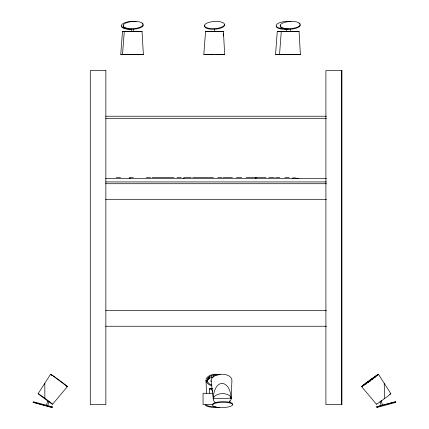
<?xml version="1.0" encoding="UTF-8"?>
<svg xmlns="http://www.w3.org/2000/svg" width="429" height="429" viewBox="0 0 429 429"><rect width="100%" height="100%" fill="white"/><g stroke="black" fill="none" stroke-linecap="round" stroke-linejoin="round"><path stroke-width="0.64" d="M207.078 381.445C206.687 375.89 213.733 374.351 218.05 375.064M207.143 381.537L207.389 378.882M208.188 379.745L208.274 377.563M209.625 378.619L209.711 376.437M211.524 377.767L211.61 375.584M213.835 375.059L213.771 376.764C211.277 377.204 208.537 378.185 207.32 380.587M228.936 402.252A8.955 5.304 -2.2 0 0 231.151 398.814L231.917 380.292A10.446 6.188 -2.2 0 0 220.79 374.27A10.446 6.188 -2.2 0 0 211.165 381.638M123.461 54.397L120.758 54.36L122.496 31.397L128.191 31.43M132.566 31.473L124.281 31.397L122.538 54.36L125.241 54.397M206.531 54.397L203.829 54.36L205.571 31.397L213.283 31.467M278.244 54.397L275.541 54.36L277.284 31.397L289.58 31.473M289.382 54.526L279.552 54.36L281.29 31.397L283.451 31.408M223.278 36.079L223.348 31.59L206.022 31.397M44.702 383.907L44.798 383.247L44.895 398.235L44.262 398.461M215.744 402.767A8.955 5.304 -2.2 0 1 213.261 399.045L213.61 397.667A8.955 5.304 -2.2 0 1 222.394 393.618A8.955 5.304 -2.2 0 1 230.893 397.442L231.151 398.814M46.482 405.276L47.817 400.332M47.769 405.625L48.944 401.297M67.385 386.62L52.574 404.236A8.955 0.284 36.3 0 1 45.05 399.045L43.195 397.667A8.955 0.284 36.3 0 1 38.16 393.618L50.568 374.233M33.215 401.71L52.445 406.858L51.689 406.772M255.432 178.207L256.177 177.896L255.528 178.126M365.985 383.086L362.521 385.955L370.356 380.55L377.525 374.903L365.985 383.086L366.613 383.939M298.278 178.539L297.158 178.609L298.294 178.539M380.056 401.297L381.231 405.625L382.518 405.276L381.183 400.332M377.332 407.282L376.732 407.507L395.962 402.354L393.897 402.745M293.86 177.713L296.584 178.298M382.019 405.4L381.231 405.625M183.419 178.684L184.062 178.678M295.002 31.596L294.669 31.58M120.758 54.36L125.912 54.386M122.705 54.36L126.861 54.419M122.946 31.397L142.058 31.59L143.377 54.585L138.224 54.558M203.829 54.36L207.202 54.386M223.53 33.51L224.667 54.585L221.294 54.558M275.541 54.36L278.914 54.386M279.552 54.36L282.925 54.386M277.284 31.397L299.072 31.59L300.386 54.585L297.013 54.558M183.762 178.657L183.231 178.646M105.663 116.238L326.539 116.238M105.663 118.463L326.539 118.463M116.329 177.483L120.56 177.483M129.118 177.483L133.349 177.483M146.31 177.483L150.541 177.483M152.145 177.483L173.976 177.483M177.086 177.483L181.317 177.483M183.633 177.483L191.162 177.483M192.771 177.483L213.476 177.483M217.707 177.483L221.938 177.483M223.053 177.483L232.405 177.483M236.417 177.483L241.677 177.483M246.058 177.483L256.773 177.483M256.907 177.483L266.001 177.483M268.827 177.483L274.244 177.483M275.611 177.483L279.842 177.483M284.974 177.483L289.205 177.483M105.566 178.593L326.539 178.593M105.663 181.934L326.539 181.934M105.652 183.719L326.549 183.719M105.652 199.308L326.549 199.308M105.652 310.66L326.549 310.66M105.652 326.249L326.549 326.249M210.848 388.379L212.146 388.379M210.827 388.465L212.205 388.486M209.449 388.556L212.076 388.588M209.449 388.98L211.947 388.98M213.068 393.286L203.046 393.286L203.046 404.644L213.068 404.644M277.579 54.376L276.667 54.37L277.155 54.381M281.585 54.376L280.673 54.37L281.167 54.381M298.353 54.569L299.265 54.574L298.777 54.563M294.342 54.569L295.254 54.574L294.766 54.563M205.866 54.376L204.955 54.37L205.443 54.381M222.63 54.569L223.541 54.574L223.053 54.563M123.563 54.36L121.884 54.37L122.372 54.381M124.576 54.376L123.665 54.37L124.153 54.381M141.345 54.569L142.251 54.574L141.763 54.563M139.559 54.569L140.471 54.574L139.983 54.563M140.573 54.585L141.597 54.585L138.894 54.547M133.853 31.515L140.358 31.59L137.285 31.548M293.007 54.558L296.38 54.585L290.637 54.494M290.862 31.515L299.147 31.59L294.128 31.521M215.138 31.515L223.429 31.59L214.441 31.478M138.229 31.564L142.138 31.59L139.071 31.548M278.067 54.376L280.732 54.403M282.073 54.376L284.743 54.403M289.012 54.521L293.854 54.569M295.195 54.542L297.865 54.569M206.354 54.376L209.02 54.403M208.392 54.392L213.578 54.451M214.918 54.494L222.142 54.569M123.279 54.376L127.735 54.403M138.186 54.542L140.004 54.558M125.322 54.392L132.293 54.451M134.229 54.521L140.857 54.569M131.842 54.494L136.379 54.526M277.735 31.397L289.06 31.526M133.151 31.478L134.899 31.499M129.735 31.489L122.496 31.397M294.037 54.504L296.804 54.531M279.123 54.413L281.891 54.44M283.135 54.413L294.53 54.504M281.403 54.44L290.717 54.499M207.411 54.413L221.085 54.531M128.4 54.44L139.795 54.531M124.34 54.413L129.419 54.467M135.248 54.504L139.06 54.526M284.357 31.44L281.29 31.397M208.639 31.44L205.571 31.397M127.349 31.44L124.281 31.397M281.322 54.386L283.869 54.419M292.063 54.526L294.61 54.558M296.069 54.526L298.616 54.558M277.311 54.386L279.858 54.419M205.598 54.386L208.145 54.419M220.35 54.526L222.898 54.558M137.275 54.526L141.608 54.558M297.683 54.547L300.386 54.585M280.099 54.37L282.255 54.397M293.677 54.547L295.828 54.574M221.965 54.547L224.667 54.585M140.674 54.547L143.377 54.585M129.687 178.528L130.287 178.641M46.579 405.292L47.753 405.62M384.105 398.235L384.738 398.461L384.202 383.247M211.947 385.151C209.776 384.33 207.389 382.834 207.121 380.309M51.818 375.059L51.475 374.903L51.646 375.123M65.31 385.274L66.479 385.955L52.649 375.584M361.615 386.62L376.426 404.236M375.091 376.437L375.718 377.289M371.643 378.882L372.27 379.735M369.691 380.309L370.318 381.161M367.76 381.74L368.388 382.593M378.432 374.233L390.84 393.618M211.041 380.561L213.261 399.045M290.208 29.016L290.358 31.403M286.197 29.016L286.347 31.403M214.484 29.016L214.634 31.403M133.199 29.016L133.344 31.403M131.413 29.016L131.564 31.403M205.995 380.292L206.542 393.522M341.489 70.581L341.489 404.644M229.772 400.638L229.772 402.643M209.438 388.98L209.438 393.286M285.199 28.663A10.023 3.577 -3.6 0 1 276.614 24.523A10.023 3.577 -3.6 0 1 290.916 21.632M288.486 29.038A10.023 3.577 -3.6 0 1 276.222 26.094M126.11 28.373A10.023 3.577 -3.6 0 1 122.742 23.724A10.023 3.577 -3.6 0 1 136.132 21.632M131.102 29.269A10.023 3.577 -3.6 0 1 121.439 26.094M224.26 24.33A10.023 3.577 -3.6 0 1 214.173 29.269A10.023 3.577 -3.6 0 1 204.939 25.15M300.23 25.247A10.023 3.577 -3.6 0 1 288.594 29.29A10.023 3.577 -3.6 0 1 280.663 25.15M299.061 23.504A10.023 3.577 -3.6 0 1 299.978 24.33M143.222 25.247A10.023 3.577 -3.6 0 1 131.58 29.29A10.023 3.577 -3.6 0 1 123.654 25.15M142.053 23.504A10.023 3.577 -3.6 0 1 142.97 24.33M211.406 385.725A10.446 6.188 2.2 0 1 206.976 377.568A10.446 6.188 2.2 0 1 220.227 374.758M219.337 407.416A10.023 2.617 1.3 0 1 205.416 404.418M215.53 406.906A10.023 2.617 1.3 0 1 205.47 404.456M212.58 404.799A10.023 2.617 -1.3 0 1 222.672 401.667A10.023 2.617 -1.3 0 1 232.443 404.456M52.574 404.236A8.955 0.284 36.3 0 0 45.689 398.814L43.812 397.442A8.955 0.284 36.3 0 0 38.16 393.618M51.512 375.134A10.446 0.327 36.3 0 1 59.352 380.292A10.446 0.327 36.3 0 1 66.071 385.859M389.714 394.272A8.955 0.284 -36.3 0 1 385.805 397.667L383.95 399.045A8.955 0.284 -36.3 0 1 376.587 404.027M212.58 391.891A1.04 1.04 0 0 1 212.58 390.374M213.433 396.106L213.406 398.461L231.043 398.235C230.925 392.379 228.786 384.228 222.024 383.247C216.066 384.089 214.012 390.964 213.433 396.106M211.052 389.575C211.443 390.808 212.012 388.701 211.052 389.575M33.092 402.311L52.268 407.507L33.092 402.311M292.9 178.046L292.632 178.158L293.356 178.271L292.9 178.046M377.161 406.638L376.555 406.858L395.785 401.71L377.161 406.638M105.861 70.581L90.272 70.581L90.272 404.644L105.861 404.644L105.861 70.581M341.934 70.581L325.901 70.581L325.901 404.644L341.934 404.644L341.934 70.581M209.18 28.373A10.023 3.577 -3.6 0 0 224.474 24.625A10.023 3.577 -3.6 0 0 209.765 22.142A10.023 3.577 -3.6 0 0 209.18 28.373M284.904 28.373A10.023 3.577 -3.6 0 0 300.193 24.625A10.023 3.577 -3.6 0 0 285.489 22.142A10.023 3.577 -3.6 0 0 284.904 28.373M127.89 28.373A10.023 3.577 -3.6 0 0 143.184 24.625A10.023 3.577 -3.6 0 0 128.475 22.142A10.023 3.577 -3.6 0 0 127.89 28.373M216.334 407.116A10.023 2.617 -1.3 0 0 232.459 405.099A10.023 2.617 -1.3 0 0 218.844 402.574A10.023 2.617 -1.3 0 0 216.334 407.116M364.339 384.904A10.446 0.327 -36.3 0 0 378.239 374.479A10.446 0.327 -36.3 0 0 367.487 381.901A10.446 0.327 -36.3 0 0 364.339 384.904"/></g></svg>
